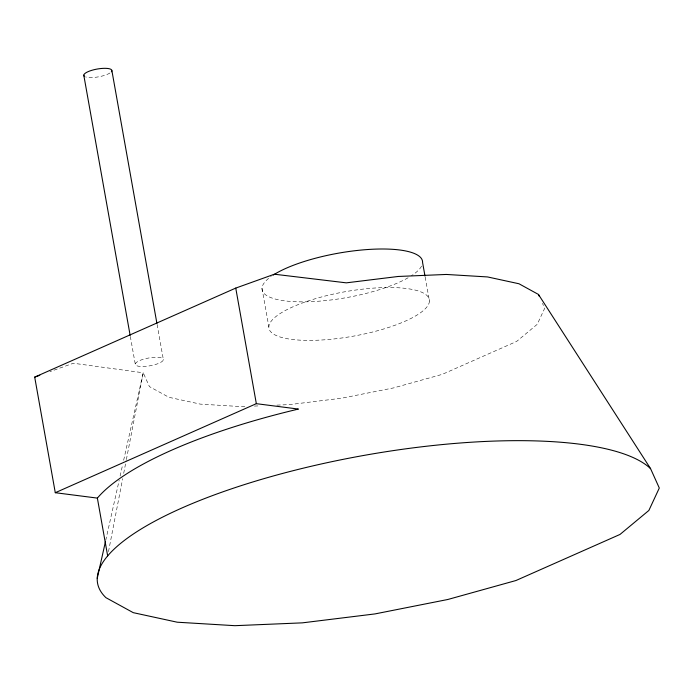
<?xml version="1.0" encoding="UTF-8"?>
<svg xmlns="http://www.w3.org/2000/svg" width="694" height="694" viewBox="0 0 694 694"><rect width="100%" height="100%" fill="white"/><g stroke="black" fill="none" stroke-linecap="round" stroke-linejoin="round"><path stroke-width="0.52" stroke-dasharray="3.47 2.6" d="M108.49 551.661L122.665 478.626M123.697 473.334L126.161 460.634M126.369 459.575L143.216 372.782L73.356 363.248L49.959 371.646M105.722 540.383L119.168 480.3M120.105 476.084L122.699 464.486M123.645 460.269L143.216 372.782L149.444 386.619L168.937 397.306L200.349 404.125L241.547 406.615L246.899 406.389M254.394 406.077L259.747 405.851M276.88 405.131L289.728 404.593L341.595 398.209L393.637 387.894L442.286 374.352L516.622 341.439L537.243 324.306L544.695 308.275L542.465 303.339M425.179 277.106L429.447 301.057A81.467 22.59 -10.1 0 1 308.188 340.39A81.467 22.59 -10.1 0 1 309.819 300.424A81.467 22.59 -10.1 0 1 429.447 301.057M261.994 288.331L268.856 326.857M157.104 324.462L163.368 359.648A14.253 3.956 -10.1 0 1 142.149 366.527A14.253 3.956 -10.1 0 1 142.435 359.535A14.253 3.956 -10.1 0 1 163.368 359.648M130.325 336.443L135.269 364.159M421.544 266.114A81.467 22.59 -10.1 0 1 411.36 275.787M408.115 277.756A81.467 22.59 -10.1 0 1 300.554 301.855A81.467 22.59 -10.1 0 1 271.189 276.438M109.93 73.009A14.253 3.956 -10.1 0 1 85.596 76.913"/><path stroke-width="1.04" d="M97.238 578.328L105.488 541.433M55.286 492.705L256.338 403.674L298.42 409.07A285.13 79.073 -10.1 0 0 97.368 498.101L55.286 492.705L34.7 377.12L235.752 288.088L274.399 274.217L346.306 282.848L398.183 276.472L446.363 274.451L487.561 276.941L518.973 283.759L538.457 294.447L650.573 468.658L659.3 488.021L648.873 510.454L620.002 534.441L515.928 580.531L447.821 599.486L374.968 613.921L302.35 622.856L234.902 625.684L177.222 622.206L133.239 612.655L105.956 597.69A285.13 79.073 -10.1 0 1 308.717 466.862A285.13 79.073 -10.1 0 1 650.573 468.658M34.7 377.12L39.784 375.298M538.457 294.447L539.351 296.425M424.997 276.065L422.585 262.523A81.467 22.59 -10.1 0 0 363.986 249.805A81.467 22.59 -10.1 0 0 273.228 275.067M235.752 288.088L256.338 403.674M111.899 70.684L156.913 323.395M83.792 75.195L130.142 335.376M97.368 498.101L107.665 555.894M84.234 76.166A14.253 3.956 -10.1 0 1 98.01 68.906A14.253 3.956 -10.1 0 1 111.378 71.803"/></g></svg>
